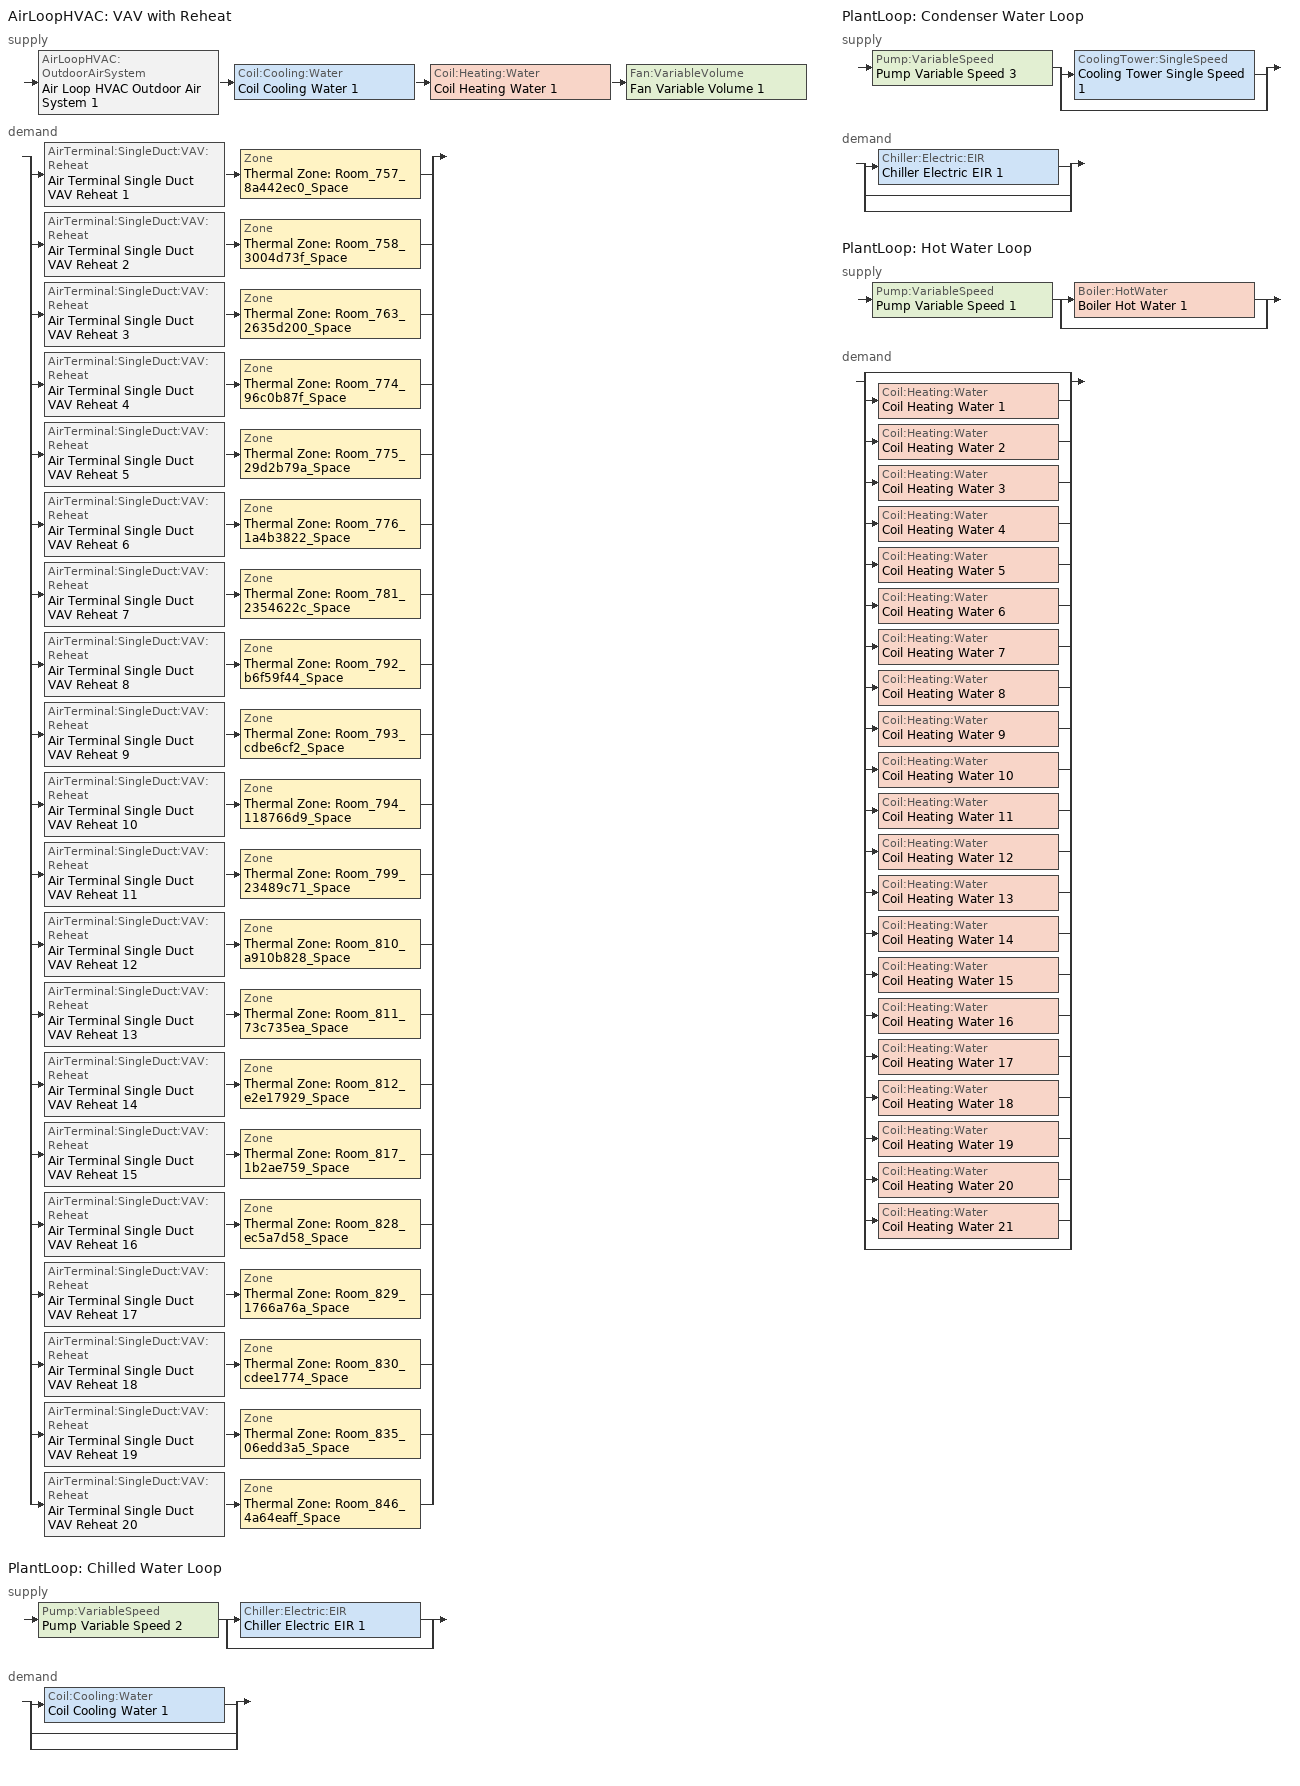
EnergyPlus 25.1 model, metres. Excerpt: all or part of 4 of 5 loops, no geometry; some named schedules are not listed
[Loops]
AirLoopHVAC 'VAV with Reheat'
 supply: AirLoopHVAC:OutdoorAirSystem 'Air Loop HVAC Outdoor Air System 1' > Coil:Cooling:Water 'Coil Cooling Water 1' > Coil:Heating:Water 'Coil Heating Water 1' > Fan:VariableVolume 'Fan Variable Volume 1'
 demand: split
  | AirTerminal:SingleDuct:VAV:Reheat 'Air Terminal Single Duct VAV Reheat 1' > Zone 'Thermal Zone: Room_757_8a442ec0_Space'
  | AirTerminal:SingleDuct:VAV:Reheat 'Air Terminal Single Duct VAV Reheat 2' > Zone 'Thermal Zone: Room_758_3004d73f_Space'
  | AirTerminal:SingleDuct:VAV:Reheat 'Air Terminal Single Duct VAV Reheat 3' > Zone 'Thermal Zone: Room_763_2635d200_Space'
  | AirTerminal:SingleDuct:VAV:Reheat 'Air Terminal Single Duct VAV Reheat 4' > Zone 'Thermal Zone: Room_774_96c0b87f_Space'
  | AirTerminal:SingleDuct:VAV:Reheat 'Air Terminal Single Duct VAV Reheat 5' > Zone 'Thermal Zone: Room_775_29d2b79a_Space'
  | AirTerminal:SingleDuct:VAV:Reheat 'Air Terminal Single Duct VAV Reheat 6' > Zone 'Thermal Zone: Room_776_1a4b3822_Space'
  | AirTerminal:SingleDuct:VAV:Reheat 'Air Terminal Single Duct VAV Reheat 7' > Zone 'Thermal Zone: Room_781_2354622c_Space'
  | AirTerminal:SingleDuct:VAV:Reheat 'Air Terminal Single Duct VAV Reheat 8' > Zone 'Thermal Zone: Room_792_b6f59f44_Space'
  | AirTerminal:SingleDuct:VAV:Reheat 'Air Terminal Single Duct VAV Reheat 9' > Zone 'Thermal Zone: Room_793_cdbe6cf2_Space'
  | AirTerminal:SingleDuct:VAV:Reheat 'Air Terminal Single Duct VAV Reheat 10' > Zone 'Thermal Zone: Room_794_118766d9_Space'
  | AirTerminal:SingleDuct:VAV:Reheat 'Air Terminal Single Duct VAV Reheat 11' > Zone 'Thermal Zone: Room_799_23489c71_Space'
  | AirTerminal:SingleDuct:VAV:Reheat 'Air Terminal Single Duct VAV Reheat 12' > Zone 'Thermal Zone: Room_810_a910b828_Space'
  | AirTerminal:SingleDuct:VAV:Reheat 'Air Terminal Single Duct VAV Reheat 13' > Zone 'Thermal Zone: Room_811_73c735ea_Space'
  | AirTerminal:SingleDuct:VAV:Reheat 'Air Terminal Single Duct VAV Reheat 14' > Zone 'Thermal Zone: Room_812_e2e17929_Space'
  | AirTerminal:SingleDuct:VAV:Reheat 'Air Terminal Single Duct VAV Reheat 15' > Zone 'Thermal Zone: Room_817_1b2ae759_Space'
  | AirTerminal:SingleDuct:VAV:Reheat 'Air Terminal Single Duct VAV Reheat 16' > Zone 'Thermal Zone: Room_828_ec5a7d58_Space'
  | AirTerminal:SingleDuct:VAV:Reheat 'Air Terminal Single Duct VAV Reheat 17' > Zone 'Thermal Zone: Room_829_1766a76a_Space'
  | AirTerminal:SingleDuct:VAV:Reheat 'Air Terminal Single Duct VAV Reheat 18' > Zone 'Thermal Zone: Room_830_cdee1774_Space'
  | AirTerminal:SingleDuct:VAV:Reheat 'Air Terminal Single Duct VAV Reheat 19' > Zone 'Thermal Zone: Room_835_06edd3a5_Space'
  | AirTerminal:SingleDuct:VAV:Reheat 'Air Terminal Single Duct VAV Reheat 20' > Zone 'Thermal Zone: Room_846_4a64eaff_Space'
PlantLoop 'Chilled Water Loop'
 supply: Pump:VariableSpeed 'Pump Variable Speed 2' > split
  | Chiller:Electric:EIR 'Chiller Electric EIR 1'
  | bypass
 demand: split
  | Coil:Cooling:Water 'Coil Cooling Water 1'
  | bypass
  | bypass
PlantLoop 'Condenser Water Loop'
 supply: Pump:VariableSpeed 'Pump Variable Speed 3' > split
  | CoolingTower:SingleSpeed 'Cooling Tower Single Speed 1'
  | bypass
 demand: split
  | Chiller:Electric:EIR 'Chiller Electric EIR 1'
  | bypass
  | bypass
PlantLoop 'Hot Water Loop'
 supply: Pump:VariableSpeed 'Pump Variable Speed 1' > split
  | Boiler:HotWater 'Boiler Hot Water 1'
  | bypass
 demand: split
  | bypass
  | Coil:Heating:Water 'Coil Heating Water 1'
  | Coil:Heating:Water 'Coil Heating Water 2'
  | Coil:Heating:Water 'Coil Heating Water 3'
  | Coil:Heating:Water 'Coil Heating Water 4'
  | Coil:Heating:Water 'Coil Heating Water 5'
  | Coil:Heating:Water 'Coil Heating Water 6'
  | Coil:Heating:Water 'Coil Heating Water 7'
  | Coil:Heating:Water 'Coil Heating Water 8'
  | Coil:Heating:Water 'Coil Heating Water 9'
  | Coil:Heating:Water 'Coil Heating Water 10'
  | Coil:Heating:Water 'Coil Heating Water 11'
  | Coil:Heating:Water 'Coil Heating Water 12'
  | Coil:Heating:Water 'Coil Heating Water 13'
  | Coil:Heating:Water 'Coil Heating Water 14'
  | Coil:Heating:Water 'Coil Heating Water 15'
  | Coil:Heating:Water 'Coil Heating Water 16'
  | Coil:Heating:Water 'Coil Heating Water 17'
  | Coil:Heating:Water 'Coil Heating Water 18'
  | Coil:Heating:Water 'Coil Heating Water 19'
  | Coil:Heating:Water 'Coil Heating Water 20'
  | Coil:Heating:Water 'Coil Heating Water 21'
  | bypass
[ZoneControl:Thermostat] Temperature Difference Between Cutout And Setpoint {deltaC}=0
Name | Zone or ZoneList | Control Type Schedule | Control 1
Thermal Zone: Room_757_8a442ec0_Space Thermostat | Thermal Zone: Room_757_8a442ec0_Space | Thermal Zone: Room_757_8a442ec0_Space Thermostat Schedule | Thermostat Setpoint Dual Setpoint 21
Thermal Zone: Room_758_3004d73f_Space Thermostat | Thermal Zone: Room_758_3004d73f_Space | Thermal Zone: Room_758_3004d73f_Space Thermostat Schedule | Thermostat Setpoint Dual Setpoint 34
Thermal Zone: Room_763_2635d200_Space Thermostat | Thermal Zone: Room_763_2635d200_Space | Thermal Zone: Room_763_2635d200_Space Thermostat Schedule | Thermostat Setpoint Dual Setpoint 39
Thermal Zone: Room_774_96c0b87f_Space Thermostat | Thermal Zone: Room_774_96c0b87f_Space | Thermal Zone: Room_774_96c0b87f_Space Thermostat Schedule | Thermostat Setpoint Dual Setpoint 40
Thermal Zone: Room_775_29d2b79a_Space Thermostat | Thermal Zone: Room_775_29d2b79a_Space | Thermal Zone: Room_775_29d2b79a_Space Thermostat Schedule | Thermostat Setpoint Dual Setpoint 29
Thermal Zone: Room_776_1a4b3822_Space Thermostat | Thermal Zone: Room_776_1a4b3822_Space | Thermal Zone: Room_776_1a4b3822_Space Thermostat Schedule | Thermostat Setpoint Dual Setpoint 30
Thermal Zone: Room_781_2354622c_Space Thermostat | Thermal Zone: Room_781_2354622c_Space | Thermal Zone: Room_781_2354622c_Space Thermostat Schedule | Thermostat Setpoint Dual Setpoint 38
Thermal Zone: Room_792_b6f59f44_Space Thermostat | Thermal Zone: Room_792_b6f59f44_Space | Thermal Zone: Room_792_b6f59f44_Space Thermostat Schedule | Thermostat Setpoint Dual Setpoint 31
Thermal Zone: Room_793_cdbe6cf2_Space Thermostat | Thermal Zone: Room_793_cdbe6cf2_Space | Thermal Zone: Room_793_cdbe6cf2_Space Thermostat Schedule | Thermostat Setpoint Dual Setpoint 32
Thermal Zone: Room_794_118766d9_Space Thermostat | Thermal Zone: Room_794_118766d9_Space | Thermal Zone: Room_794_118766d9_Space Thermostat Schedule | Thermostat Setpoint Dual Setpoint 24
Thermal Zone: Room_799_23489c71_Space Thermostat | Thermal Zone: Room_799_23489c71_Space | Thermal Zone: Room_799_23489c71_Space Thermostat Schedule | Thermostat Setpoint Dual Setpoint 35
Thermal Zone: Room_810_a910b828_Space Thermostat | Thermal Zone: Room_810_a910b828_Space | Thermal Zone: Room_810_a910b828_Space Thermostat Schedule | Thermostat Setpoint Dual Setpoint 33
Thermal Zone: Room_811_73c735ea_Space Thermostat | Thermal Zone: Room_811_73c735ea_Space | Thermal Zone: Room_811_73c735ea_Space Thermostat Schedule | Thermostat Setpoint Dual Setpoint 25
Thermal Zone: Room_812_e2e17929_Space Thermostat | Thermal Zone: Room_812_e2e17929_Space | Thermal Zone: Room_812_e2e17929_Space Thermostat Schedule | Thermostat Setpoint Dual Setpoint 22
Thermal Zone: Room_817_1b2ae759_Space Thermostat | Thermal Zone: Room_817_1b2ae759_Space | Thermal Zone: Room_817_1b2ae759_Space Thermostat Schedule | Thermostat Setpoint Dual Setpoint 26
Thermal Zone: Room_828_ec5a7d58_Space Thermostat | Thermal Zone: Room_828_ec5a7d58_Space | Thermal Zone: Room_828_ec5a7d58_Space Thermostat Schedule | Thermostat Setpoint Dual Setpoint 27
Thermal Zone: Room_829_1766a76a_Space Thermostat | Thermal Zone: Room_829_1766a76a_Space | Thermal Zone: Room_829_1766a76a_Space Thermostat Schedule | Thermostat Setpoint Dual Setpoint 28
Thermal Zone: Room_830_cdee1774_Space Thermostat | Thermal Zone: Room_830_cdee1774_Space | Thermal Zone: Room_830_cdee1774_Space Thermostat Schedule | Thermostat Setpoint Dual Setpoint 23
Thermal Zone: Room_835_06edd3a5_Space Thermostat | Thermal Zone: Room_835_06edd3a5_Space | Thermal Zone: Room_835_06edd3a5_Space Thermostat Schedule | Thermostat Setpoint Dual Setpoint 36
Thermal Zone: Room_846_4a64eaff_Space Thermostat | Thermal Zone: Room_846_4a64eaff_Space | Thermal Zone: Room_846_4a64eaff_Space Thermostat Schedule | Thermostat Setpoint Dual Setpoint 37
[ThermostatSetpoint:DualSetpoint] Heating Setpoint Temperature Schedule=NECB-A-Thermostat Setpoint-Heating; Cooling Setpoint Temperature Schedule=NECB-A-Thermostat Setpoint-Cooling
Thermostat Setpoint Dual Setpoint 21; Thermostat Setpoint Dual Setpoint 34; Thermostat Setpoint Dual Setpoint 39; Thermostat Setpoint Dual Setpoint 40; Thermostat Setpoint Dual Setpoint 29; Thermostat Setpoint Dual Setpoint 30; Thermostat Setpoint Dual Setpoint 38; Thermostat Setpoint Dual Setpoint 31; Thermostat Setpoint Dual Setpoint 32; Thermostat Setpoint Dual Setpoint 24; Thermostat Setpoint Dual Setpoint 35; Thermostat Setpoint Dual Setpoint 33; Thermostat Setpoint Dual Setpoint 25; Thermostat Setpoint Dual Setpoint 22; Thermostat Setpoint Dual Setpoint 26; Thermostat Setpoint Dual Setpoint 27; Thermostat Setpoint Dual Setpoint 28; Thermostat Setpoint Dual Setpoint 23; Thermostat Setpoint Dual Setpoint 36; Thermostat Setpoint Dual Setpoint 37
[AirTerminal:SingleDuct:VAV:Reheat] Availability Schedule=Always On Discrete; Maximum Air Flow Rate {m3/s}=Autosize; Zone Minimum Air Flow Input Method=Constant; Fixed Minimum Air Flow Rate {m3/s}=0; Maximum Hot Water or Steam Flow Rate {m3/s}=Autosize; Minimum Hot Water or Steam Flow Rate {m3/s}=0; Convergence Tolerance=0.001; Damper Heating Action=Normal; Maximum Flow per Zone Floor Area During Reheat {m3/s-m2}=Autocalculate; Maximum Flow Fraction During Reheat=Autocalculate; Maximum Reheat Air Temperature {C}=35
Name | Constant Minimum Air Flow Fraction | Reheat Coil
Air Terminal Single Duct VAV Reheat 1 | 0.35 | Coil Heating Water 2
Air Terminal Single Duct VAV Reheat 2 | 0.35 | Coil Heating Water 3
Air Terminal Single Duct VAV Reheat 3 | 0.35 | Coil Heating Water 4
Air Terminal Single Duct VAV Reheat 4 | 0.35 | Coil Heating Water 5
Air Terminal Single Duct VAV Reheat 5 | 0.3 | Coil Heating Water 6
Air Terminal Single Duct VAV Reheat 6 | 0.35 | Coil Heating Water 7
Air Terminal Single Duct VAV Reheat 7 | 0.35 | Coil Heating Water 8
Air Terminal Single Duct VAV Reheat 8 | 0.35 | Coil Heating Water 9
Air Terminal Single Duct VAV Reheat 9 | 0.35 | Coil Heating Water 10
Air Terminal Single Duct VAV Reheat 10 | 0.35 | Coil Heating Water 11
Air Terminal Single Duct VAV Reheat 11 | 0.35 | Coil Heating Water 12
Air Terminal Single Duct VAV Reheat 12 | 0.35 | Coil Heating Water 13
Air Terminal Single Duct VAV Reheat 13 | 0.35 | Coil Heating Water 14
Air Terminal Single Duct VAV Reheat 14 | 0.35 | Coil Heating Water 15
Air Terminal Single Duct VAV Reheat 15 | 0.35 | Coil Heating Water 16
Air Terminal Single Duct VAV Reheat 16 | 0.35 | Coil Heating Water 17
Air Terminal Single Duct VAV Reheat 17 | 0.35 | Coil Heating Water 18
Air Terminal Single Duct VAV Reheat 18 | 0.35 | Coil Heating Water 19
Air Terminal Single Duct VAV Reheat 19 | 0.35 | Coil Heating Water 20
Air Terminal Single Duct VAV Reheat 20 | 0.35 | Coil Heating Water 21
[Coil:Heating:Water] Availability Schedule=Always On Discrete; U-Factor Times Area Value {W/K}=Autosize; Maximum Water Flow Rate {m3/s}=Autosize; Performance Input Method=UFactorTimesAreaAndDesignWaterFlowRate; Rated Capacity {W}=Autosize; Rated Inlet Water Temperature {C}=82.2; Rated Inlet Air Temperature {C}=16.6; Rated Outlet Water Temperature {C}=71.1; Rated Outlet Air Temperature {C}=32.2; Rated Ratio for Air and Water Convection=0.5
Coil Heating Water 2; Coil Heating Water 3; Coil Heating Water 4; Coil Heating Water 5; Coil Heating Water 6; Coil Heating Water 7; Coil Heating Water 8; Coil Heating Water 9; Coil Heating Water 10; Coil Heating Water 11; Coil Heating Water 12; Coil Heating Water 13; Coil Heating Water 14; Coil Heating Water 15; Coil Heating Water 16; Coil Heating Water 17; Coil Heating Water 18; Coil Heating Water 19; Coil Heating Water 20; Coil Heating Water 21; Coil Heating Water 1
[ZoneHVAC:Baseboard:Convective:Electric] Availability Schedule=Always On Discrete hvac_library; Heating Design Capacity {W}=Autosize; Efficiency=1
Elec Baseboard; Elec Baseboard 11; Elec Baseboard 14; Elec Baseboard 15; Elec Baseboard 6; Elec Baseboard 7; Elec Baseboard 13; Elec Baseboard 8; Elec Baseboard 9; Elec Baseboard 2; Elec Baseboard 12; Elec Baseboard 10; Elec Baseboard 3; Elec Baseboard 1; Elec Baseboard 4; Elec Baseboard 5; Elec Baseboard 16; Elec Baseboard 17
[Zone equipment]
Thermal Zone: Room_757_8a442ec0_Space: Air Terminal Single Duct VAV Reheat 1, Elec Baseboard
Thermal Zone: Room_758_3004d73f_Space: Air Terminal Single Duct VAV Reheat 2, Elec Baseboard 11
Thermal Zone: Room_763_2635d200_Space: Air Terminal Single Duct VAV Reheat 3, Elec Baseboard 14
Thermal Zone: Room_774_96c0b87f_Space: Air Terminal Single Duct VAV Reheat 4, Elec Baseboard 15
Thermal Zone: Room_775_29d2b79a_Space: Air Terminal Single Duct VAV Reheat 5, Elec Baseboard 6
Thermal Zone: Room_776_1a4b3822_Space: Air Terminal Single Duct VAV Reheat 6, Elec Baseboard 7
Thermal Zone: Room_781_2354622c_Space: Air Terminal Single Duct VAV Reheat 7, Elec Baseboard 13
Thermal Zone: Room_792_b6f59f44_Space: Air Terminal Single Duct VAV Reheat 8, Elec Baseboard 8
Thermal Zone: Room_793_cdbe6cf2_Space: Air Terminal Single Duct VAV Reheat 9, Elec Baseboard 9
Thermal Zone: Room_794_118766d9_Space: Air Terminal Single Duct VAV Reheat 10, Elec Baseboard 2
Thermal Zone: Room_799_23489c71_Space: Air Terminal Single Duct VAV Reheat 11, Elec Baseboard 12
Thermal Zone: Room_810_a910b828_Space: Air Terminal Single Duct VAV Reheat 12, Elec Baseboard 10
Thermal Zone: Room_811_73c735ea_Space: Air Terminal Single Duct VAV Reheat 13, Elec Baseboard 3
Thermal Zone: Room_812_e2e17929_Space: Air Terminal Single Duct VAV Reheat 14, Elec Baseboard 1
Thermal Zone: Room_817_1b2ae759_Space: Air Terminal Single Duct VAV Reheat 15, Elec Baseboard 4
Thermal Zone: Room_828_ec5a7d58_Space: Air Terminal Single Duct VAV Reheat 16, Elec Baseboard 5
Thermal Zone: Room_829_1766a76a_Space: Air Terminal Single Duct VAV Reheat 17, Elec Baseboard 16
Thermal Zone: Room_830_cdee1774_Space: Air Terminal Single Duct VAV Reheat 18
Thermal Zone: Room_835_06edd3a5_Space: Air Terminal Single Duct VAV Reheat 19
Thermal Zone: Room_846_4a64eaff_Space: Air Terminal Single Duct VAV Reheat 20, Elec Baseboard 17
[Sizing:Zone] Zone Cooling Design Supply Air Temperature Input Method=SupplyAirTemperature; Zone Cooling Design Supply Air Temperature {C}=14; Zone Cooling Design Supply Air Temperature Difference {deltaC}=11.11; Zone Heating Design Supply Air Temperature Input Method=SupplyAirTemperature; Zone Heating Design Supply Air Temperature {C}=40; Zone Heating Design Supply Air Temperature Difference {deltaC}=11.11; Zone Cooling Design Supply Air Humidity Ratio {kgWater/kgDryAir}=0.0085; Zone Heating Design Supply Air Humidity Ratio {kgWater/kgDryAir}=0.008; Design Specification Outdoor Air Object=MediumOffice Building_Ventilation; Zone Heating Sizing Factor=1.2; Zone Cooling Sizing Factor=1.2; Cooling Design Air Flow Method=DesignDay; Cooling Design Air Flow Rate {m3/s}=0; Cooling Minimum Air Flow per Zone Floor Area {m3/s-m2}=0.000762; Cooling Minimum Air Flow {m3/s}=0; Cooling Minimum Air Flow Fraction=0; Heating Design Air Flow Method=DesignDay; Heating Design Air Flow Rate {m3/s}=0; Heating Maximum Air Flow per Zone Floor Area {m3/s-m2}=0.002032; Heating Maximum Air Flow {m3/s}=0.141576; Heating Maximum Air Flow Fraction=0.3; Account for Dedicated Outdoor Air System=No; Zone Load Sizing Method=Sensible Load Only No Latent Load; Zone Latent Cooling Design Supply Air Humidity Ratio Input Method=HumidityRatioDifference; Zone Cooling Design Supply Air Humidity Ratio Difference {kgWater/kgDryAir}=0.005; Zone Latent Heating Design Supply Air Humidity Ratio Input Method=HumidityRatioDifference; Zone Humidification Design Supply Air Humidity Ratio Difference {kgWater/kgDryAir}=0.005; Type of Space Sum to Use=Coincident
Thermal Zone: Room_757_8a442ec0_Space; Thermal Zone: Room_758_3004d73f_Space; Thermal Zone: Room_763_2635d200_Space; Thermal Zone: Room_774_96c0b87f_Space; Thermal Zone: Room_775_29d2b79a_Space; Thermal Zone: Room_776_1a4b3822_Space; Thermal Zone: Room_781_2354622c_Space; Thermal Zone: Room_792_b6f59f44_Space; Thermal Zone: Room_793_cdbe6cf2_Space; Thermal Zone: Room_794_118766d9_Space; Thermal Zone: Room_799_23489c71_Space; Thermal Zone: Room_810_a910b828_Space; Thermal Zone: Room_811_73c735ea_Space; Thermal Zone: Room_812_e2e17929_Space; Thermal Zone: Room_817_1b2ae759_Space; Thermal Zone: Room_828_ec5a7d58_Space; Thermal Zone: Room_829_1766a76a_Space; Thermal Zone: Room_830_cdee1774_Space; Thermal Zone: Room_835_06edd3a5_Space; Thermal Zone: Room_846_4a64eaff_Space
[DesignSpecification:OutdoorAir]
MediumOffice Building_Ventilation: Outdoor Air Method=Sum; Outdoor Air Flow per Person {m3/s-person}=0; Outdoor Air Flow per Zone Floor Area {m3/s-m2}=0.0007; Outdoor Air Flow per Zone {m3/s}=0; Outdoor Air Flow Air Changes per Hour {1/hr}=0; Outdoor Air Schedule=OA ventilation
[AirLoopHVAC]
VAV with Reheat: Design Supply Air Flow Rate {m3/s}=AutoSize; Design Return Air Flow Fraction of Supply Air Flow=1
[Sizing:System]
VAV with Reheat: Type of Load to Size On=Sensible; Design Outdoor Air Flow Rate {m3/s}=Autosize; Central Heating Maximum System Air Flow Ratio=0.3; Preheat Design Temperature {C}=7; Preheat Design Humidity Ratio {kgWater/kgDryAir}=0.008; Precool Design Temperature {C}=12.8; Precool Design Humidity Ratio {kgWater/kgDryAir}=0.008; Central Cooling Design Supply Air Temperature {C}=12.8; Central Heating Design Supply Air Temperature {C}=12.8; Type of Zone Sum to Use=NonCoincident; 100% Outdoor Air in Cooling=Yes; 100% Outdoor Air in Heating=Yes; Central Cooling Design Supply Air Humidity Ratio {kgWater/kgDryAir}=0.0085; Central Heating Design Supply Air Humidity Ratio {kgWater/kgDryAir}=0.008; Cooling Supply Air Flow Rate Method=DesignDay; Cooling Supply Air Flow Rate {m3/s}=0; Cooling Supply Air Flow Rate Per Floor Area {m3/s-m2}=0.00996765; Cooling Fraction of Autosized Cooling Supply Air Flow Rate=1; Cooling Supply Air Flow Rate Per Unit Cooling Capacity {m3/s-W}=3.94755e-05; Heating Supply Air Flow Rate Method=DesignDay; Heating Supply Air Flow Rate {m3/s}=0; Heating Supply Air Flow Rate Per Floor Area {m3/s-m2}=0.00996765; Heating Fraction of Autosized Heating Supply Air Flow Rate=1; Heating Fraction of Autosized Cooling Supply Air Flow Rate=1; Heating Supply Air Flow Rate Per Unit Heating Capacity {m3/s-W}=3.15882e-05; System Outdoor Air Method=ZoneSum; Zone Maximum Outdoor Air Fraction=1; Cooling Design Capacity Method=CoolingDesignCapacity; Cooling Design Capacity {W}=Autosize; Cooling Design Capacity Per Floor Area {W/m2}=234.7; Fraction of Autosized Cooling Design Capacity=1; Heating Design Capacity Method=HeatingDesignCapacity; Heating Design Capacity {W}=Autosize; Heating Design Capacity Per Floor Area {W/m2}=157; Fraction of Autosized Heating Design Capacity=1; Central Cooling Capacity Control Method=OnOff; Occupant Diversity=Autosize
[Controller:WaterCoil] Control Variable=Temperature; Actuator Variable=Flow; Controller Convergence Tolerance {deltaC}=Autosize; Maximum Actuated Flow {m3/s}=Autosize; Minimum Actuated Flow {m3/s}=0
Name | Action
Controller Water Coil 2 | Reverse
Controller Water Coil 1 | Normal
[Controller:OutdoorAir]
Controller Outdoor Air 1: Minimum Outdoor Air Flow Rate {m3/s}=0; Maximum Outdoor Air Flow Rate {m3/s}=Autosize; Economizer Control Type=NoEconomizer; Economizer Control Action Type=ModulateFlow; Economizer Maximum Limit Dry-Bulb Temperature {C}=28; Economizer Maximum Limit Enthalpy {J/kg}=64000; Economizer Minimum Limit Dry-Bulb Temperature {C}=-100; Lockout Type=NoLockout; Minimum Limit Type=FixedMinimum; Mechanical Ventilation Controller=Controller Mechanical Ventilation 1; High Humidity Control=No; High Humidity Outdoor Air Flow Ratio=1; Control High Indoor Humidity Based on Outdoor Humidity Ratio=Yes; Heat Recovery Bypass Control Type=BypassWhenWithinEconomizerLimits; Economizer Operation Staging=InterlockedWithMechanicalCooling
[Controller:MechanicalVentilation]
Controller Mechanical Ventilation 1: Availability Schedule=Always On Discrete; Demand Controlled Ventilation=No; System Outdoor Air Method=ZoneSum; Zone or ZoneList Name 1=Thermal Zone: Room_757_8a442ec0_Space; Design Specification Outdoor Air Object Name 1=MediumOffice Building_Ventilation; Zone or ZoneList Name 2=Thermal Zone: Room_758_3004d73f_Space; Design Specification Outdoor Air Object Name 2=MediumOffice Building_Ventilation; Zone or ZoneList Name 3=Thermal Zone: Room_763_2635d200_Space; Design Specification Outdoor Air Object Name 3=MediumOffice Building_Ventilation; Zone or ZoneList Name 4=Thermal Zone: Room_774_96c0b87f_Space; Design Specification Outdoor Air Object Name 4=MediumOffice Building_Ventilation; Zone or ZoneList Name 5=Thermal Zone: Room_775_29d2b79a_Space; Design Specification Outdoor Air Object Name 5=MediumOffice Building_Ventilation; Zone or ZoneList Name 6=Thermal Zone: Room_776_1a4b3822_Space; Design Specification Outdoor Air Object Name 6=MediumOffice Building_Ventilation; Zone or ZoneList Name 7=Thermal Zone: Room_781_2354622c_Space; Design Specification Outdoor Air Object Name 7=MediumOffice Building_Ventilation; Zone or ZoneList Name 8=Thermal Zone: Room_792_b6f59f44_Space; Design Specification Outdoor Air Object Name 8=MediumOffice Building_Ventilation; Zone or ZoneList Name 9=Thermal Zone: Room_793_cdbe6cf2_Space; Design Specification Outdoor Air Object Name 9=MediumOffice Building_Ventilation; Zone or ZoneList Name 10=Thermal Zone: Room_794_118766d9_Space; Design Specification Outdoor Air Object Name 10=MediumOffice Building_Ventilation; Zone or ZoneList Name 11=Thermal Zone: Room_799_23489c71_Space; Design Specification Outdoor Air Object Name 11=MediumOffice Building_Ventilation; Zone or ZoneList Name 12=Thermal Zone: Room_810_a910b828_Space; Design Specification Outdoor Air Object Name 12=MediumOffice Building_Ventilation; Zone or ZoneList Name 13=Thermal Zone: Room_811_73c735ea_Space; Design Specification Outdoor Air Object Name 13=MediumOffice Building_Ventilation; Zone or ZoneList Name 14=Thermal Zone: Room_812_e2e17929_Space; Design Specification Outdoor Air Object Name 14=MediumOffice Building_Ventilation; Zone or ZoneList Name 15=Thermal Zone: Room_817_1b2ae759_Space; Design Specification Outdoor Air Object Name 15=MediumOffice Building_Ventilation; Zone or ZoneList Name 16=Thermal Zone: Room_828_ec5a7d58_Space; Design Specification Outdoor Air Object Name 16=MediumOffice Building_Ventilation; Zone or ZoneList Name 17=Thermal Zone: Room_829_1766a76a_Space; Design Specification Outdoor Air Object Name 17=MediumOffice Building_Ventilation; Zone or ZoneList Name 18=Thermal Zone: Room_830_cdee1774_Space; Design Specification Outdoor Air Object Name 18=MediumOffice Building_Ventilation; Zone or ZoneList Name 19=Thermal Zone: Room_835_06edd3a5_Space; Design Specification Outdoor Air Object Name 19=MediumOffice Building_Ventilation; Zone or ZoneList Name 20=Thermal Zone: Room_846_4a64eaff_Space; Design Specification Outdoor Air Object Name 20=MediumOffice Building_Ventilation
[HeatExchanger:AirToAir:SensibleAndLatent]
Air-to-Air Plate HX: Availability Schedule=Always On Discrete hvac_library; Nominal Supply Air Flow Rate {m3/s}=Autosize; Sensible Effectiveness at 100% Heating Air Flow=0.76; Latent Effectiveness at 100% Heating Air Flow=0.68; Sensible Effectiveness at 100% Cooling Air Flow=0.76; Latent Effectiveness at 100% Cooling Air Flow=0.68; Nominal Electric Power {W}=0; Supply Air Outlet Temperature Control=Yes; Heat Exchanger Type=Plate; Frost Control Type=None; Threshold Temperature {C}=1.7; Economizer Lockout=Yes; Sensible Effectiveness of Heating Air Flow Curve=Air-to-Air Plate HX_SensHeatEff; Latent Effectiveness of Heating Air Flow Curve=Air-to-Air Plate HX_LatHeatEff; Sensible Effectiveness of Cooling Air Flow Curve=Air-to-Air Plate HX_SensCoolEff; Latent Effectiveness of Cooling Air Flow Curve=Air-to-Air Plate HX_LatCoolEff
[SetpointManager:MixedAir] Control Variable=Temperature
Node 177 OS Default SPM; Node 9 OS Default SPM; Node 10 OS Default SPM; Node 11 OS Default SPM
[Coil:Cooling:Water]
Coil Cooling Water 1: Availability Schedule=Always On Discrete; Design Water Flow Rate {m3/s}=Autosize; Design Air Flow Rate {m3/s}=Autosize; Design Inlet Water Temperature {C}=Autosize; Design Inlet Air Temperature {C}=Autosize; Design Outlet Air Temperature {C}=Autosize; Design Inlet Air Humidity Ratio {kgWater/kgDryAir}=Autosize; Design Outlet Air Humidity Ratio {kgWater/kgDryAir}=Autosize; Type of Analysis=SimpleAnalysis; Heat Exchanger Configuration=CrossFlow
[Fan:VariableVolume]
Fan Variable Volume 1: Availability Schedule=Always On; Fan Total Efficiency=0.6045; Pressure Rise {Pa}=900; Maximum Flow Rate {m3/s}=AutoSize; Fan Power Minimum Flow Rate Input Method=FixedFlowRate; Fan Power Minimum Flow Fraction=0; Fan Power Minimum Air Flow Rate {m3/s}=0; Motor Efficiency=0.93; Motor In Airstream Fraction=1; Fan Power Coefficient 1=0.0407599; Fan Power Coefficient 2=0.088045; Fan Power Coefficient 3=-0.0729261; Fan Power Coefficient 4=0.94374; Fan Power Coefficient 5=0
[SetpointManager:OutdoorAirReset]
OA Temp Reset: Control Variable=Temperature; Setpoint at Outdoor Low Temperature {C}=17; Outdoor Low Temperature {C}=10; Setpoint at Outdoor High Temperature {C}=13; Outdoor High Temperature {C}=23
[PlantLoop] Fluid Type=Water; Maximum Loop Temperature {C}=100; Minimum Loop Temperature {C}=0; Maximum Loop Flow Rate {m3/s}=Autosize; Minimum Loop Flow Rate {m3/s}=0; Plant Loop Volume {m3}=Autocalculate; Load Distribution Scheme=Optimal; Plant Loop Demand Calculation Scheme=SingleSetpoint; Common Pipe Simulation=None
Name | Plant Equipment Operation Scheme
Chilled Water Loop | Chilled Water Loop Operation Schemes
Condenser Water Loop | Condenser Water Loop Operation Schemes
Hot Water Loop | Hot Water Loop Operation Schemes
[Sizing:Plant] Sizing Option=NonCoincident; Zone Timesteps in Averaging Window=1; Coincident Sizing Factor Mode=None
Name | Loop Type | Design Loop Exit Temperature {C} | Loop Design Temperature Difference {deltaC}
Chilled Water Loop | Cooling | 7.22 | 6.67
Condenser Water Loop | Condenser | 29.4 | 5.6
Hot Water Loop | Heating | 82 | 11
[Pump:VariableSpeed] Design Maximum Flow Rate {m3/s}=Autosize; Design Power Consumption {W}=Autosize; Motor Efficiency=0.9; Fraction of Motor Inefficiencies to Fluid Stream=0; Coefficient 1 of the Part Load Performance Curve=0; Coefficient 2 of the Part Load Performance Curve=1; Coefficient 3 of the Part Load Performance Curve=0; Coefficient 4 of the Part Load Performance Curve=0; Design Minimum Flow Rate {m3/s}=0; Pump Control Type=Intermittent; Skin Loss Radiative Fraction=0.5; Design Power Sizing Method=PowerPerFlowPerPressure; Design Electric Power per Unit Flow Rate {W/(m3/s)}=348701.1; Design Shaft Power per Unit Flow Rate per Unit Head {W/((m3/s)-Pa)}=1.28205; Design Minimum Flow Rate Fraction=0
Name | Design Pump Head {Pa}
Pump Variable Speed 2 | 90000
Pump Variable Speed 3; Pump Variable Speed 1 | 179352
[Chiller:Electric:EIR]
Chiller Electric EIR 1: Reference Capacity {W}=Autosize; Reference COP {W/W}=5.5; Reference Leaving Chilled Water Temperature {C}=6.67; Reference Entering Condenser Fluid Temperature {C}=29.4; Reference Chilled Water Flow Rate {m3/s}=Autosize; Reference Condenser Fluid Flow Rate {m3/s}=Autosize; Cooling Capacity Function of Temperature Curve=Curve Biquadratic 1; Electric Input to Cooling Output Ratio Function of Temperature Curve=Curve Biquadratic 2; Electric Input to Cooling Output Ratio Function of Part Load Ratio Curve=Curve Quadratic 1; Minimum Part Load Ratio=0.1; Maximum Part Load Ratio=1; Optimum Part Load Ratio=1; Minimum Unloading Ratio=0.2; Condenser Type=WaterCooled; Condenser Fan Power Ratio {W/W}=0; Fraction of Compressor Electric Consumption Rejected by Condenser=1; Leaving Chilled Water Lower Temperature Limit {C}=2; Chiller Flow Mode=NotModulated; Sizing Factor=1; Basin Heater Capacity {W/K}=0; Basin Heater Setpoint Temperature {C}=10; Condenser Heat Recovery Relative Capacity Fraction=1; Condenser Flow Control=ConstantFlow; Condenser Minimum Flow Fraction=0.2; Thermosiphon Minimum Temperature Difference=0
[SetpointManager:Scheduled] Control Variable=Temperature
Name | Schedule
Setpoint Manager Scheduled 4 | Chilled_Water_Temperature 1
Setpoint Manager Scheduled 3 | Hot_Water_Temperature 1
[PlantEquipmentOperationSchemes] Control Scheme Schedule Name 1=Always On Discrete
Name | Control Scheme Object Type 1 | Control Scheme Name 1
Chilled Water Loop Operation Schemes | PlantEquipmentOperation:CoolingLoad | Chilled Water Loop Cooling Operation Scheme
Condenser Water Loop Operation Schemes | PlantEquipmentOperation:CoolingLoad | Condenser Water Loop Cooling Operation Scheme
Hot Water Loop Operation Schemes | PlantEquipmentOperation:HeatingLoad | Hot Water Loop Heating Operation Scheme
[PlantEquipmentOperation:CoolingLoad] Load Range Lower Limit 1 {W}=0; Load Range Upper Limit 1 {W}=1000000000
Name | Range Equipment List Name 1
Chilled Water Loop Cooling Operation Scheme | Chilled Water Loop Cooling Equipment List
Condenser Water Loop Cooling Operation Scheme | Condenser Water Loop Cooling Equipment List
[PlantEquipmentList]
Chilled Water Loop Cooling Equipment List: Chiller:Electric:EIR, Chiller Electric EIR 1
Condenser Water Loop Cooling Equipment List: CoolingTower:SingleSpeed, Cooling Tower Single Speed 1
Hot Water Loop Heating Equipment List: Boiler:HotWater, Boiler Hot Water 1
[CoolingTower:SingleSpeed]
Cooling Tower Single Speed 1: Design Water Flow Rate {m3/s}=Autosize; Design Air Flow Rate {m3/s}=Autosize; Design Fan Power {W}=Autosize; Design U-Factor Times Area Value {W/K}=Autosize; Free Convection Regime Air Flow Rate {m3/s}=Autosize; Free Convection Regime Air Flow Rate Sizing Factor=0.1; Free Convection Regime U-Factor Times Area Value {W/K}=Autosize; Free Convection U-Factor Times Area Value Sizing Factor=0.1; Performance Input Method=UFactorTimesAreaAndDesignWaterFlowRate; Heat Rejection Capacity and Nominal Capacity Sizing Ratio=1.25; Free Convection Capacity {W}=0; Free Convection Nominal Capacity Sizing Factor=0.1; Design Inlet Air Dry-Bulb Temperature {C}=35; Design Inlet Air Wet-Bulb Temperature {C}=25.6; Design Approach Temperature {deltaC}=Autosize; Design Range Temperature {deltaC}=Autosize; Basin Heater Capacity {W/K}=0; Basin Heater Setpoint Temperature {C}=2; Evaporation Loss Mode=LossFactor; Evaporation Loss Factor {percent/K}=0.2; Drift Loss Percent {percent}=0.008; Blowdown Calculation Mode=ConcentrationRatio; Blowdown Concentration Ratio=3; Capacity Control=FanCycling; Number of Cells=1; Cell Control=MinimalCell; Cell Minimum  Water Flow Rate Fraction=0.33; Cell Maximum Water Flow Rate Fraction=2.5; Sizing Factor=1
[SetpointManager:FollowOutdoorAirTemperature]
Setpoint Manager Follow Outdoor Air Temperature 1: Control Variable=Temperature; Reference Temperature Type=OutdoorAirWetBulb; Offset Temperature Difference {deltaC}=1.5; Maximum Setpoint Temperature {C}=80; Minimum Setpoint Temperature {C}=6
[Boiler:HotWater]
Boiler Hot Water 1: Fuel Type=Electricity; Nominal Capacity {W}=Autosize; Nominal Thermal Efficiency=0.95; Efficiency Curve Temperature Evaluation Variable=LeavingBoiler; Normalized Boiler Efficiency Curve=Boiler Efficiency; Design Water Flow Rate {m3/s}=Autosize; Minimum Part Load Ratio=0; Maximum Part Load Ratio=1; Optimum Part Load Ratio=1; Water Outlet Upper Temperature Limit {C}=99; Boiler Flow Mode=ConstantFlow; On Cycle Parasitic Electric Load {W}=0; Sizing Factor=1; Off Cycle Parasitic Fuel Load {W}=0
[PlantEquipmentOperation:HeatingLoad]
Hot Water Loop Heating Operation Scheme: Load Range Lower Limit 1 {W}=0; Load Range Upper Limit 1 {W}=1000000000; Range Equipment List Name 1=Hot Water Loop Heating Equipment List
[Schedule:Day:Interval]
Schedule Day 34: No, 06:00, 19, 08:00, 19, 18:00, 19, 24:00, 19
Schedule Day 32: No, 04:00, 20, 05:00, 21, 06:00, 21, 07:00, 21, 16:00, 21, 18:00, 21, 21:00, 20, 24:00, 20
Schedule Day 33: No, 05:00, 18.9672, 07:00, 20, 18:00, 20, 24:00, 19
NECB-A-Thermostat Setpoint-Heating_Default: No, 03:00, 20, 04:00, 21, 05:00, 21, 07:00, 21, 18:00, 21, 19:00, 21, 24:00, 20
NECB-A-Thermostat Setpoint-Heating_Hol 1: No, 24:00, 18
Schedule Day 28: No, 08:00, 35, 17:00, 26.9485, 24:00, 35
Schedule Day 26: No, 06:00, 35, 21:00, 24.5, 24:00, 35
Schedule Day 27: No, 06:00, 35, 17:00, 26.6199, 24:00, 34.5071
NECB-A-Thermostat Setpoint-Cooling_Default: No, 06:00, 35, 21:00, 24, 24:00, 35
NECB-A-Thermostat Setpoint-Cooling_Hol 1: No, 24:00, 35
Always On_Day Schedule: No, 24:00, 1
Chilled_Water_Temperature_Default 1; Chilled_Water_Temperature_Summer_Design_Day 1; Chilled_Water_Temperature_Winter_Design_Day 1: No, 24:00, 6.7
Hot_Water_Temperature_Default 1; Hot_Water_Temperature_Summer_Design_Day 1; Hot_Water_Temperature_Winter_Design_Day 1: No, 24:00, 67
Schedule Day 35: No, 06:00, 0.385469, 18:00, 0.53092, 24:00, 0.327288
Schedule Day 42: No, 04:00, 0.35, 20:00, 0.882632, 24:00, 0.35
Schedule Day 44: No, 04:00, 0.417854, 19:00, 0.873242, 24:00, 0.413159
Schedule Day 46: No, 04:00, 0.39438, 19:00, 0.957747, 24:00, 0.399075
Schedule Day 48: No, 04:00, 0.352128, 19:00, 0.868548, 24:00, 0.338043
[Schedule:Week:Daily]
NECB-A-Thermostat Setpoint-Heating Week Rule - Jan1-Dec31: Schedule Day 34, Schedule Day 32, Schedule Day 32, Schedule Day 32, Schedule Day 32, Schedule Day 32, Schedule Day 33, NECB-A-Thermostat Setpoint-Heating_Hol 1, NECB-A-Thermostat Setpoint-Heating_Default, NECB-A-Thermostat Setpoint-Heating_Default, NECB-A-Thermostat Setpoint-Heating_Default, NECB-A-Thermostat Setpoint-Heating_Default
NECB-A-Thermostat Setpoint-Cooling Week Rule - Jan1-Dec31: Schedule Day 28, Schedule Day 26, Schedule Day 26, Schedule Day 26, Schedule Day 26, Schedule Day 26, Schedule Day 27, NECB-A-Thermostat Setpoint-Cooling_Hol 1, NECB-A-Thermostat Setpoint-Cooling_Default, NECB-A-Thermostat Setpoint-Cooling_Default, NECB-A-Thermostat Setpoint-Cooling_Default, NECB-A-Thermostat Setpoint-Cooling_Default
Always On Week Rule - Jan1-Dec31: Always On_Day Schedule, Always On_Day Schedule, Always On_Day Schedule, Always On_Day Schedule, Always On_Day Schedule, Always On_Day Schedule, Always On_Day Schedule, Always On_Day Schedule, Always On_Day Schedule, Always On_Day Schedule, Always On_Day Schedule, Always On_Day Schedule
Chilled_Water_Temperature 1 Week Rule - Jan1-Dec31: Chilled_Water_Temperature_Default 1, Chilled_Water_Temperature_Default 1, Chilled_Water_Temperature_Default 1, Chilled_Water_Temperature_Default 1, Chilled_Water_Temperature_Default 1, Chilled_Water_Temperature_Default 1, Chilled_Water_Temperature_Default 1, Chilled_Water_Temperature_Default 1, Chilled_Water_Temperature_Summer_Design_Day 1, Chilled_Water_Temperature_Winter_Design_Day 1, Chilled_Water_Temperature_Default 1, Chilled_Water_Temperature_Default 1
Hot_Water_Temperature 1 Week Rule - Jan1-Dec31: Hot_Water_Temperature_Default 1, Hot_Water_Temperature_Default 1, Hot_Water_Temperature_Default 1, Hot_Water_Temperature_Default 1, Hot_Water_Temperature_Default 1, Hot_Water_Temperature_Default 1, Hot_Water_Temperature_Default 1, Hot_Water_Temperature_Default 1, Hot_Water_Temperature_Summer_Design_Day 1, Hot_Water_Temperature_Winter_Design_Day 1, Hot_Water_Temperature_Default 1, Hot_Water_Temperature_Default 1
OA ventilation Week Rule - Jan1-May27: Schedule Day 35, Schedule Day 44, Schedule Day 44, Schedule Day 44, Schedule Day 44, Schedule Day 44, Schedule Day 35, Schedule Day 35, Schedule Day 35, Schedule Day 35, Schedule Day 35, Schedule Day 35
OA ventilation Week Rule - May28-Jun3: Schedule Day 35, Schedule Day 44, Schedule Day 44, Schedule Day 44, Schedule Day 42, Schedule Day 42, Schedule Day 46, Schedule Day 35, Schedule Day 35, Schedule Day 35, Schedule Day 35, Schedule Day 35
OA ventilation Week Rule - Jun4-Sep30: Schedule Day 46, Schedule Day 42, Schedule Day 42, Schedule Day 42, Schedule Day 42, Schedule Day 42, Schedule Day 46, Schedule Day 35, Schedule Day 35, Schedule Day 35, Schedule Day 35, Schedule Day 35
OA ventilation Week Rule - Oct1-Dec31: Schedule Day 35, Schedule Day 48, Schedule Day 48, Schedule Day 48, Schedule Day 48, Schedule Day 48, Schedule Day 35, Schedule Day 35, Schedule Day 35, Schedule Day 35, Schedule Day 35, Schedule Day 35
[Schedule:Year]
NECB-A-Thermostat Setpoint-Heating: NECB-A-Thermostat Setpoint-Heating Week Rule - Jan1-Dec31, 1, 1, 12, 31
NECB-A-Thermostat Setpoint-Cooling: NECB-A-Thermostat Setpoint-Cooling Week Rule - Jan1-Dec31, 1, 1, 12, 31
Always On: Always On Week Rule - Jan1-Dec31, 1, 1, 12, 31
Chilled_Water_Temperature 1: Chilled_Water_Temperature 1 Week Rule - Jan1-Dec31, 1, 1, 12, 31
Hot_Water_Temperature 1: Hot_Water_Temperature 1 Week Rule - Jan1-Dec31, 1, 1, 12, 31
OA ventilation: OA ventilation Week Rule - Jan1-May27, 1, 1, 5, 27, OA ventilation Week Rule - May28-Jun3, 5, 28, 6, 3, OA ventilation Week Rule - Jun4-Sep30, 6, 4, 9, 30, OA ventilation Week Rule - Oct1-Dec31, 10, 1, 12, 31
[Schedule:Compact]
Thermal Zone: Room_757_8a442ec0_Space Thermostat Schedule; Thermal Zone: Room_758_3004d73f_Space Thermostat Schedule; Thermal Zone: Room_763_2635d200_Space Thermostat Schedule; Thermal Zone: Room_774_96c0b87f_Space Thermostat Schedule; Thermal Zone: Room_775_29d2b79a_Space Thermostat Schedule; Thermal Zone: Room_776_1a4b3822_Space Thermostat Schedule; Thermal Zone: Room_781_2354622c_Space Thermostat Schedule; Thermal Zone: Room_792_b6f59f44_Space Thermostat Schedule; Thermal Zone: Room_793_cdbe6cf2_Space Thermostat Schedule; Thermal Zone: Room_794_118766d9_Space Thermostat Schedule; Thermal Zone: Room_799_23489c71_Space Thermostat Schedule; Thermal Zone: Room_810_a910b828_Space Thermostat Schedule; Thermal Zone: Room_811_73c735ea_Space Thermostat Schedule; Thermal Zone: Room_812_e2e17929_Space Thermostat Schedule; Thermal Zone: Room_817_1b2ae759_Space Thermostat Schedule; Thermal Zone: Room_828_ec5a7d58_Space Thermostat Schedule; Thermal Zone: Room_829_1766a76a_Space Thermostat Schedule; Thermal Zone: Room_830_cdee1774_Space Thermostat Schedule; Thermal Zone: Room_835_06edd3a5_Space Thermostat Schedule; Thermal Zone: Room_846_4a64eaff_Space Thermostat Schedule: Through: 12/31, For: AllDays, Until: 24:00, 4
[Schedule:Constant] Hourly Value=1
Always On Discrete; Always On Discrete hvac_library
[Table:Lookup]
Air-to-Air Plate HX_SensHeatEff: Air-to-Air Plate HX_SensHeatEff Independent Variable List, DivisorOnly, 0.76, 0, 10, Dimensionless, 0.81, 0.76
Air-to-Air Plate HX_LatHeatEff: Air-to-Air Plate HX_LatHeatEff Independent Variable List, DivisorOnly, 0.68, 0, 10, Dimensionless, 0.73, 0.68
Air-to-Air Plate HX_SensCoolEff: Air-to-Air Plate HX_SensCoolEff Independent Variable List, DivisorOnly, 0.76, 0, 10, Dimensionless, 0.81, 0.76
Air-to-Air Plate HX_LatCoolEff: Air-to-Air Plate HX_LatCoolEff Independent Variable List, DivisorOnly, 0.68, 0, 10, Dimensionless, 0.73, 0.68
[Table:IndependentVariableList]
Air-to-Air Plate HX_SensHeatEff Independent Variable List; Air-to-Air Plate HX_LatHeatEff Independent Variable List; Air-to-Air Plate HX_SensCoolEff Independent Variable List; Air-to-Air Plate HX_LatCoolEff Independent Variable List: Air-to-Air Plate HX_IndependentVariable
[Table:IndependentVariable]
Air-to-Air Plate HX_IndependentVariable: Linear, Linear, 0, 10, Dimensionless, 0.75, 1
[Curve:Biquadratic]
Name | Coefficient1 Constant | Coefficient2 x | Coefficient3 x**2 | Coefficient4 y | Coefficient5 y**2 | Coefficient6 x*y | Minimum Value of x {BasedOnField A2} | Maximum Value of x {BasedOnField A2} | Minimum Value of y {BasedOnField A3} | Maximum Value of y {BasedOnField A3} | Input Unit Type for X | Input Unit Type for Y | Output Unit Type
Curve Biquadratic 1 | 0.258 | 0.0389 | -0.000217 | 0.0469 | -0.000943 | -0.000343 | 5 | 10 | 24 | 35
Curve Biquadratic 2 | 0.934 | -0.0582 | 0.0045 | 0.00243 | 0.000486 | -0.00122 | 5 | 10 | 24 | 35
Boiler Efficiency | 1 | 0 | 0 | 0 | 0 | 0 | 0 | 1 | 0 | 1 | Dimensionless | Dimensionless | Dimensionless
[Curve:Quadratic]
Curve Quadratic 1: Coefficient1 Constant=0.222903; Coefficient2 x=0.313387; Coefficient3 x**2=0.46371; Minimum Value of x {BasedOnField A2}=0; Maximum Value of x {BasedOnField A2}=1
